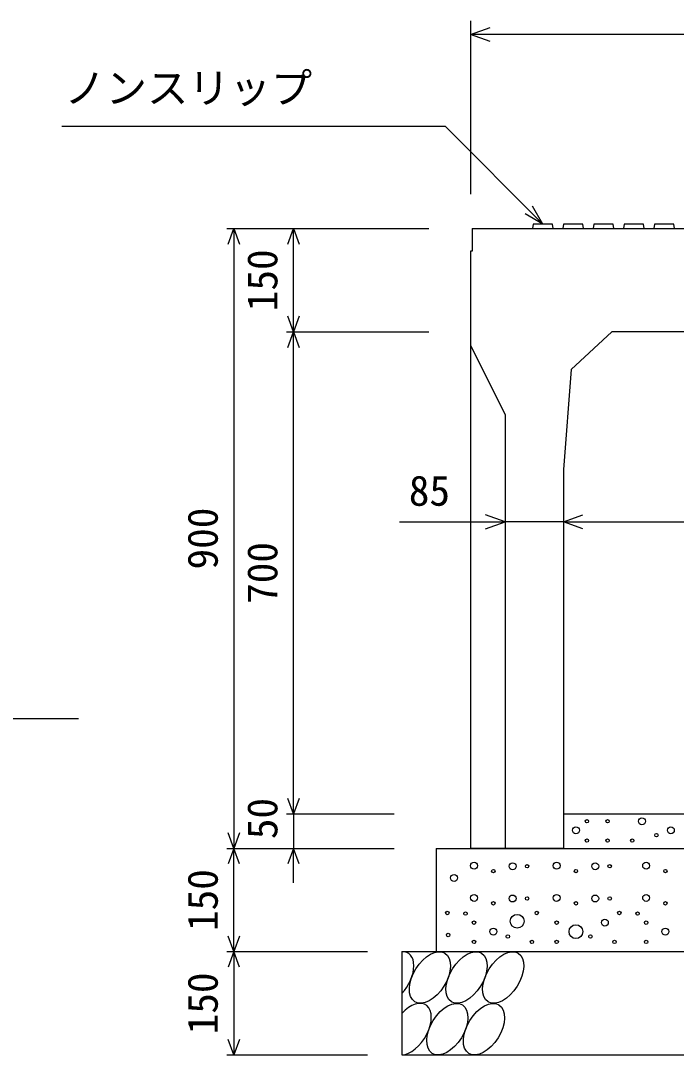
# Model space of a CAD drawing. Units: millimetres, scale not verified. Extents: x -16800 to 16800, y -5940 to 5940.
# Drawn here: x 3661 to 4614, y 2385 to 3891 of the extents above; entities that cross this region are included whole.
import ezdxf
from ezdxf.enums import TextEntityAlignment as Align

# ---------------------------------------------------------------- set-up
doc = ezdxf.new("R2010")
doc.units = ezdxf.units.MM
doc.header["$LTSCALE"] = 20
for name, color, linetype, lineweight in [('0-0_DIM', 7, 'Continuous', 25), ('0-2_HATCH', 6, 'Continuous', 25), ('0-5_OUTLINE', 3, 'Continuous', 25)]:
    doc.layers.add(name, color=color, linetype=linetype, lineweight=lineweight)
doc.styles.add('ＭＳ ゴシック', font='')
doc.styles.get('ＭＳ ゴシック').set_extended_font_data('MS Gothic')

msp = doc.modelspace()

# ---------------------------------------------------------------- linework, layer by layer
at = {"layer": '0-0_DIM'}
for p, q in [((4315, 3891.4), (4315, 3639.66)), ((5285, 3871.4), (4315, 3871.4)), ((3720.9, 3738.37), (4277.79, 3738.37)), ((4420, 3596.16), (4277.79, 3738.37)), ((4420, 3596.16), (4405, 3622.14)), ((4420, 3596.16), (4394.02, 3611.16)), ((3960.8, 3589.66), (4254.13, 3589.66)), ((3970.8, 3589.66), (3970.8, 2689.66)), ((4057.46, 3439.66), (4057.46, 3589.66)), ((4047.46, 3439.66), (4254.13, 3439.66)), ((4057.46, 2739.66), (4057.46, 3439.66)), ((4211.78, 3163.93), (4365, 3163.93)), ((4450, 3163.93), (4365, 3163.93)), ((4450, 3163.93), (5150, 3163.93)), ((3098.65, 2878.32), (3745.53, 2878.32)), ((4047.46, 2739.66), (4204.13, 2739.66)), ((4057.46, 2739.66), (4057.46, 2689.66)), ((3960.8, 2689.66), (4204.13, 2689.66)), ((3970.8, 2539.66), (3970.8, 2689.66)), ((4057.46, 2639.66), (4057.46, 2689.66)), ((3960.8, 2539.66), (4165, 2539.66)), ((3970.8, 2539.66), (3970.8, 2389.66)), ((3960.8, 2389.66), (4165, 2389.66))]:
    msp.add_line(p, q, dxfattribs=at)
for points in [[(4343.23, 3861.14), (4315.04, 3871.4), (4343.23, 3881.66)], [(3962.59, 3567.11), (3970.8, 3589.66), (3979.01, 3567.11)], [(4049.26, 3567.11), (4057.46, 3589.66), (4065.67, 3567.11)], [(4065.67, 3462.21), (4057.46, 3439.66), (4049.26, 3462.21)], [(4049.26, 3417.11), (4057.46, 3439.66), (4065.67, 3417.11)], [(4336.81, 3153.66), (4365, 3163.93), (4336.81, 3174.19)], [(4478.19, 3153.66), (4450, 3163.93), (4478.19, 3174.19)], [(4065.67, 2762.21), (4057.46, 2739.66), (4049.26, 2762.21)], [(3979.01, 2712.21), (3970.8, 2689.66), (3962.59, 2712.21)], [(3979.01, 2667.11), (3970.8, 2689.66), (3962.59, 2667.11)], [(4065.67, 2667.11), (4057.46, 2689.66), (4049.26, 2667.11)], [(3979.01, 2562.21), (3970.8, 2539.66), (3962.59, 2562.21)], [(3979.01, 2517.11), (3970.8, 2539.66), (3962.59, 2517.11)], [(3979.01, 2412.21), (3970.8, 2389.66), (3962.59, 2412.21)]]:
    msp.add_lwpolyline(points, dxfattribs=at)
at = {"layer": '0-2_HATCH'}
for points in [[(4435, 3589.66), (4434, 3596.16), (4406, 3596.16), (4405, 3589.66)], [(4479, 3589.66), (4478, 3596.16), (4450, 3596.16), (4449, 3589.66)], [(4523, 3589.66), (4522, 3596.16), (4494, 3596.16), (4493, 3589.66)], [(4567, 3589.66), (4566, 3596.16), (4538, 3596.16), (4537, 3589.66)], [(4611, 3589.66), (4610, 3596.16), (4582, 3596.16), (4581, 3589.66)]]:
    msp.add_lwpolyline(points, dxfattribs=at)
for centre, radius in [((4483.97, 2728.97), 2.5), ((4513.97, 2728.97), 2.5), ((4563.88, 2728.97), 5), ((4468.08, 2715.84), 5), ((4605.93, 2715.84), 5), ((4483.97, 2700.96), 2.5), ((4513.97, 2700.96), 2.5), ((4549.86, 2700.96), 2.5), ((4584.9, 2708.84), 2.5), ((4319.97, 2664.51), 5), ((4376.04, 2663.64), 5), ((4439.97, 2664.51), 5), ((4496.04, 2663.64), 5), ((4569.97, 2664.51), 5), ((4290.94, 2646.74), 5), ((4348.01, 2656.64), 2.5), ((4397.07, 2663.64), 2.5), ((4468.01, 2656.64), 2.5), ((4517.07, 2663.64), 2.5), ((4598.01, 2656.64), 2.5), ((4319.97, 2617.71), 5), ((4376.04, 2616.84), 5), ((4439.97, 2617.71), 5), ((4496.04, 2616.84), 5), ((4569.97, 2617.71), 5), ((4348.01, 2609.84), 2.5), ((4397.07, 2616.84), 2.5), ((4468.01, 2609.84), 2.5), ((4517.07, 2616.84), 2.5), ((4598.01, 2609.84), 2.5), ((4281.09, 2595.83), 2.5), ((4307.55, 2594.92), 2.5), ((4382.58, 2583.83), 10), ((4411.09, 2595.83), 2.5), ((4531.09, 2595.83), 2.5), ((4557.55, 2594.92), 2.5), ((4319.97, 2581.82), 2.5), ((4439.97, 2581.82), 2.5), ((4468.01, 2568.69), 10), ((4510.06, 2581.82), 5), ((4569.97, 2581.82), 2.5), ((4282.36, 2563.88), 2.5), ((4348.01, 2568.69), 5), ((4369.03, 2561.69), 2.5), ((4489.03, 2561.69), 2.5), ((4598.01, 2568.69), 5), ((4319.97, 2553.81), 2.5), ((4404.08, 2553.81), 2.5), ((4439.97, 2553.81), 2.5), ((4524.08, 2553.81), 2.5), ((4569.97, 2553.81), 2.5)]:
    msp.add_circle(centre, radius, dxfattribs=at)
for centre, start_param, end_param in [((4202.64, 2502.14), 4.385593, 6.6745444), ((4227.96, 2427.15), 3.5111464, 7.548991)]:
    msp.add_ellipse(centre, major_axis=(21.81, 35.31), ratio=0.5792, start_param=start_param, end_param=end_param, dxfattribs=at)
for centre in [(4255.84, 2502.14), (4309.05, 2502.14), (4362.26, 2502.14), (4281.16, 2427.15), (4334.37, 2427.15)]:
    msp.add_ellipse(centre, major_axis=(21.81, 35.31), ratio=0.5792, dxfattribs=at)
at = {"layer": '0-5_OUTLINE'}
for p, q in [((4317, 3589.66), (4800, 3589.66)), ((4317, 3589.66), (4317, 3556.66)), ((4315, 3556.66), (4315, 2689.66)), ((4317, 3556.66), (4315, 3556.66)), ((4460.89, 3384.81), (4520, 3439.66)), ((5080, 3439.66), (4520, 3439.66)), ((4315, 3419.66), (4365, 3319.66)), ((4460.89, 3384.81), (4450, 3239.66)), ((4365, 3319.66), (4365, 2689.66)), ((4450, 3239.66), (4450, 2689.66)), ((4450, 2739.66), (5150, 2739.66)), ((4265, 2689.66), (4265, 2539.66)), ((4265, 2689.66), (5335, 2689.66)), ((4450, 2689.66), (4315, 2689.66)), ((4215, 2539.66), (4215, 2389.66)), ((4215, 2539.66), (5385, 2539.66)), ((4215, 2389.66), (5385, 2389.66))]:
    msp.add_line(p, q, dxfattribs=at)

# ---------------------------------------------------------------- texts
at = {"layer": '0-0_DIM', "style": 'ＭＳ ゴシック'}
for s, p in [('ノンスリップ', (3724.75, 3758.55)), ('85', (4225.22, 3173.93))]:
    msp.add_text(s, height=43.99, dxfattribs=at).set_placement(p, align=Align.BOTTOM_LEFT)
for s, p in [('150', (4047.46, 3469.66)), ('900', (3960.8, 3094.66)), ('700', (4047.46, 3044.66)), ('50', (4047.46, 2702.99)), ('150', (3960.8, 2569.66)), ('150', (3960.8, 2419.66))]:
    msp.add_text(s, height=43.99, rotation=90, dxfattribs=at).set_placement(p, align=Align.BOTTOM_LEFT)

doc.saveas('drawing.dxf')
